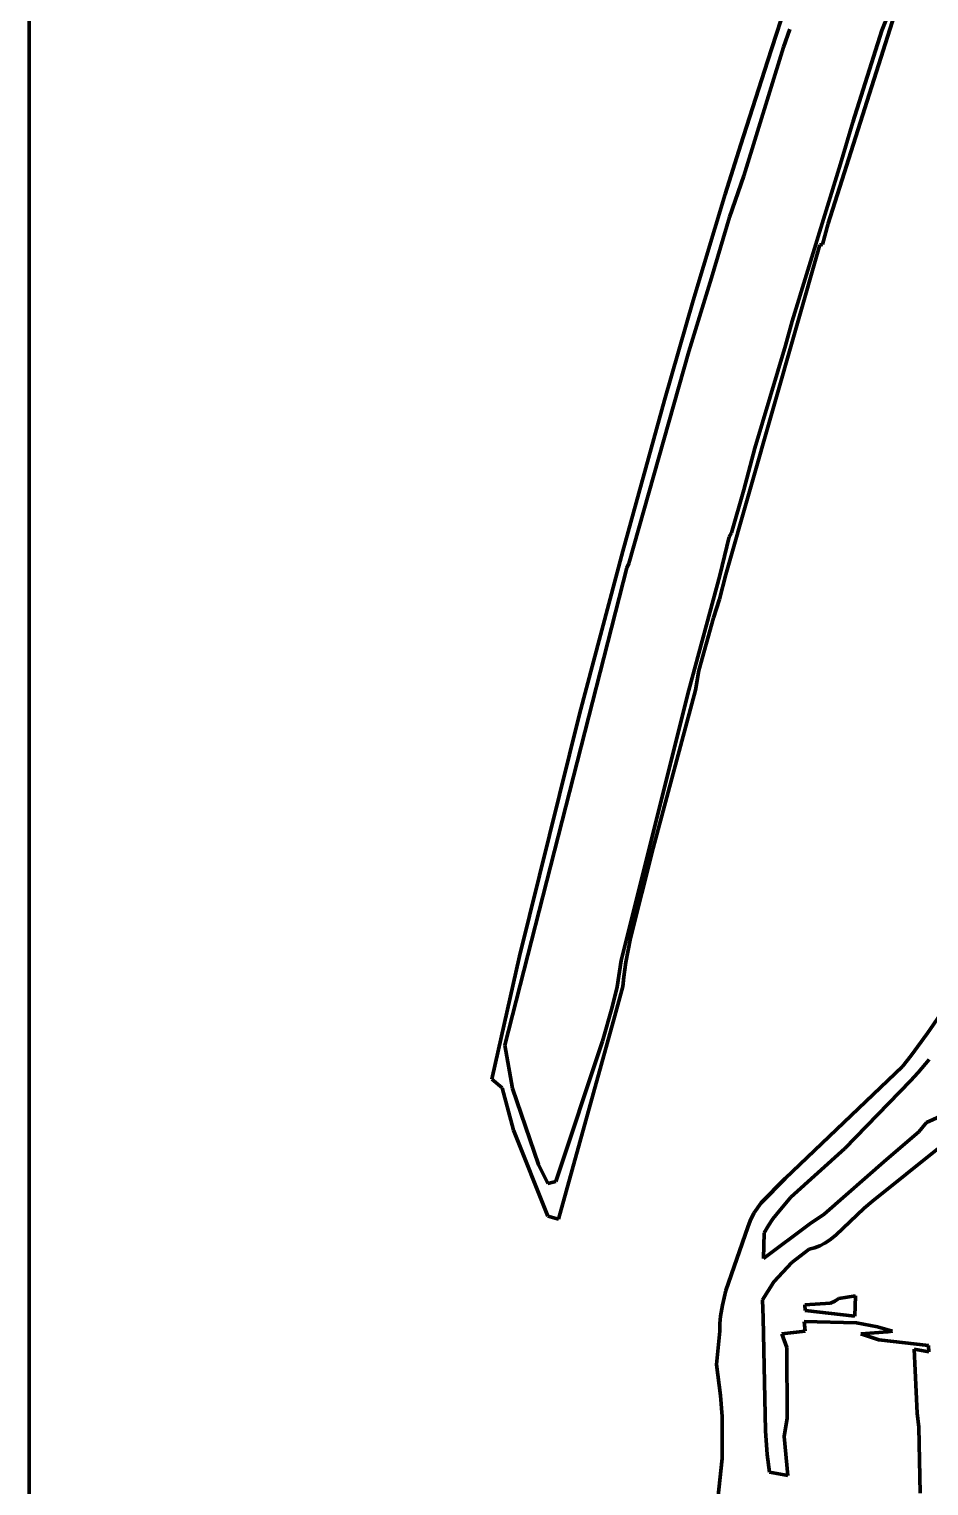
# Model space of a CAD drawing. Header units: millimetres. Extents: x 0 to 11.1, y 0 to 16.2.
# Drawn here: x 0 to 2.067, y 3.212 to 6.558 of the extents above; entities that cross this region are included whole.
import ezdxf

# ---------------------------------------------------------------- set-up
doc = ezdxf.new("R2010")
doc.units = ezdxf.units.MM
doc.layers.add('color#0b0b0bff', color=7, linetype='CONTINUOUS', lineweight=100)
doc.layers.add('color#ffffffff', color=7, linetype='CONTINUOUS', lineweight=100)

msp = doc.modelspace()

# ---------------------------------------------------------------- linework, layer by layer
at = {"layer": 'color#0b0b0bff'}
for p, q in [((1.6963, 6.4842), (1.81, 6.8316)), ((2.0392, 6.7515), (1.8358, 6.1114)), ((1.9593, 6.5548), (1.9748, 6.5952)), ((1.7479, 6.5583), (1.7332, 6.5167)), ((1.8928, 6.3447), (1.9593, 6.5548)), ((1.7332, 6.5167), (1.6421, 6.2209)), ((1.6354, 6.2933), (1.6963, 6.4842)), ((1.8645, 6.2491), (1.8928, 6.3447)), ((1.5992, 6.1791), (1.6354, 6.2933)), ((1.7534, 5.8872), (1.8645, 6.2491)), ((1.6421, 6.2209), (1.6093, 6.1261)), ((1.5254, 5.9346), (1.5992, 6.1791)), ((1.6093, 6.1261), (1.5677, 5.9873)), ((1.8358, 6.1114), (1.8227, 6.0634)), ((1.8163, 6.0631), (1.601, 5.3052)), ((1.8227, 6.0634), (1.8163, 6.0631)), ((1.5677, 5.9873), (1.5159, 5.8175)), ((1.4597, 5.7061), (1.5254, 5.9346)), ((1.738, 5.8317), (1.7534, 5.8872)), ((1.6676, 5.5954), (1.738, 5.8317)), ((1.5159, 5.8175), (1.3778, 5.3307)), ((1.3637, 5.3592), (1.4597, 5.7061)), ((1.6419, 5.4999), (1.6676, 5.5954)), ((1.6136, 5.4013), (1.6419, 5.4999)), ((1.5868, 5.3029), (1.6083, 5.3916)), ((1.6083, 5.3916), (1.6136, 5.4013)), ((1.2646, 4.9844), (1.3637, 5.3592)), ((1.3778, 5.3307), (1.373, 5.3206)), ((1.373, 5.3206), (1.0926, 4.2245)), ((1.516, 5.0397), (1.5868, 5.3029)), ((1.601, 5.3052), (1.5865, 5.2487)), ((1.5865, 5.2487), (1.5723, 5.2059)), ((1.5723, 5.2059), (1.5384, 5.085)), ((1.5384, 5.085), (1.5309, 5.0399)), ((1.3879, 4.5292), (1.516, 5.0397)), ((1.5309, 5.0399), (1.4338, 4.677)), ((1.1263, 4.429), (1.2646, 4.9844)), ((1.4338, 4.677), (1.3817, 4.4698)), ((1.3605, 4.419), (1.3879, 4.5292)), ((1.3817, 4.4698), (1.3707, 4.4147)), ((1.0631, 4.1465), (1.1263, 4.429)), ((1.351, 4.3586), (1.3605, 4.419)), ((1.3707, 4.4147), (1.366, 4.3813)), ((2.0643, 4.252), (2.1737, 4.4109)), ((1.3397, 4.3113), (1.351, 4.3586)), ((1.3639, 4.3588), (1.3455, 4.2917)), ((1.366, 4.3813), (1.3639, 4.3588)), ((1.3455, 4.2917), (1.2165, 3.8242)), ((1.3176, 4.2334), (1.3397, 4.3113)), ((2.0264, 4.2002), (2.0643, 4.252)), ((1.0926, 4.2245), (1.1104, 4.1247)), ((1.2099, 3.9107), (1.3176, 4.2334)), ((2.0064, 4.1751), (2.0264, 4.2002)), ((2.0676, 4.191), (2.0425, 4.1613)), ((1.737, 3.9176), (2.0064, 4.1751)), ((2.0425, 4.1613), (2.0248, 4.1421)), ((1.0866, 4.1264), (1.0631, 4.1465)), ((1.1129, 4.0293), (1.0866, 4.1264)), ((1.1104, 4.1247), (1.1704, 3.9498)), ((2.0248, 4.1421), (1.8742, 3.9867)), ((2.0615, 4.0467), (2.1399, 4.0816)), ((1.1921, 3.8317), (1.1129, 4.0293)), ((1.9697, 3.9616), (2.0443, 4.025)), ((2.0443, 4.025), (2.0615, 4.0467)), ((1.8742, 3.9867), (1.7504, 3.8748)), ((2.0923, 3.9896), (1.938, 3.8662)), ((1.1704, 3.9498), (1.1914, 3.9063)), ((1.8269, 3.8357), (1.9697, 3.9616)), ((1.6816, 3.8621), (1.737, 3.9176)), ((1.1914, 3.9063), (1.2099, 3.9107)), ((1.665, 3.8382), (1.6816, 3.8621)), ((1.7504, 3.8748), (1.7259, 3.8471)), ((1.9184, 3.8499), (1.8537, 3.7874)), ((1.938, 3.8662), (1.9184, 3.8499)), ((1.2165, 3.8242), (1.1921, 3.8317)), ((1.6516, 3.8064), (1.6564, 3.8206)), ((1.6564, 3.8206), (1.665, 3.8382)), ((1.709, 3.825), (1.6986, 3.8096)), ((1.7259, 3.8471), (1.709, 3.825)), ((1.794, 3.8135), (1.8269, 3.8357)), ((1.6009, 3.6604), (1.6516, 3.8064)), ((1.6875, 3.7339), (1.794, 3.8135)), ((1.689, 3.7935), (1.6875, 3.7339)), ((1.6986, 3.8096), (1.689, 3.7935)), ((1.8537, 3.7874), (1.8386, 3.776)), ((1.7918, 3.7553), (1.7525, 3.7252)), ((1.7983, 3.7569), (1.7918, 3.7553)), ((1.8046, 3.7588), (1.7983, 3.7569)), ((1.8106, 3.761), (1.8046, 3.7588)), ((1.8165, 3.7635), (1.8106, 3.761)), ((1.8278, 3.7693), (1.8165, 3.7635)), ((1.8386, 3.776), (1.8278, 3.7693)), ((1.7525, 3.7252), (1.7112, 3.6809)), ((1.5929, 3.6271), (1.6009, 3.6604)), ((1.7112, 3.6809), (1.6846, 3.639)), ((1.8605, 3.6426), (1.8985, 3.6483)), ((1.8985, 3.6483), (1.8968, 3.6019)), ((1.5888, 3.6017), (1.5929, 3.6271)), ((1.6846, 3.639), (1.6867, 3.5981)), ((1.7821, 3.6279), (1.8411, 3.6316)), ((1.783, 3.6149), (1.7821, 3.6279)), ((1.8968, 3.6019), (1.783, 3.6149)), ((1.8411, 3.6316), (1.8513, 3.6358)), ((1.8513, 3.6358), (1.8583, 3.6406)), ((1.8583, 3.6406), (1.8605, 3.6426)), ((1.5867, 3.5672), (1.5872, 3.5846)), ((1.5872, 3.5846), (1.5888, 3.6017)), ((1.6867, 3.5981), (1.6915, 3.3384)), ((1.7826, 3.5674), (1.781, 3.5898)), ((1.781, 3.5898), (1.901, 3.5865)), ((1.901, 3.5865), (1.9495, 3.5774)), ((1.579, 3.4909), (1.5867, 3.5672)), ((1.7294, 3.561), (1.7826, 3.5674)), ((1.7407, 3.5294), (1.7294, 3.561)), ((1.9726, 3.566), (1.9105, 3.561)), ((1.9105, 3.561), (1.9522, 3.5476)), ((1.9495, 3.5774), (1.9835, 3.5669)), ((1.9522, 3.5476), (2.0665, 3.5341)), ((1.9835, 3.5669), (1.9726, 3.566)), ((1.7413, 3.3673), (1.7407, 3.5294)), ((2.0667, 3.5195), (2.0336, 3.5261)), ((2.0336, 3.5261), (2.0406, 3.3786)), ((2.0665, 3.5341), (2.0667, 3.5195)), ((1.5882, 3.4198), (1.579, 3.4909)), ((1.5922, 3.3715), (1.5882, 3.4198)), ((1.5925, 3.2744), (1.5922, 3.3715)), ((1.7349, 3.3253), (1.7413, 3.3673)), ((2.0406, 3.3786), (2.0442, 3.347)), ((2.0442, 3.347), (2.0471, 3.195)), ((1.6915, 3.3384), (1.6958, 3.2839)), ((1.7431, 3.236), (1.7349, 3.3253)), ((1.6958, 3.2839), (1.701, 3.243)), ((1.5776, 3.1393), (1.5925, 3.2744)), ((1.701, 3.243), (1.7431, 3.236))]:
    msp.add_line(p, q, dxfattribs=at)
at = {"layer": 'color#ffffffff'}
for p, q in [((0, 0), (0, 16.1667)), ((1.81, 6.8316), (1.6963, 6.4842)), ((1.8358, 6.1114), (2.0392, 6.7515)), ((1.9748, 6.5952), (1.9593, 6.5548)), ((1.7332, 6.5167), (1.7479, 6.5583)), ((1.9593, 6.5548), (1.8928, 6.3447)), ((1.6421, 6.2209), (1.7332, 6.5167)), ((1.6963, 6.4842), (1.6354, 6.2933)), ((1.8928, 6.3447), (1.8645, 6.2491)), ((1.6354, 6.2933), (1.5992, 6.1791)), ((1.8645, 6.2491), (1.7534, 5.8872)), ((1.6093, 6.1261), (1.6421, 6.2209)), ((1.5992, 6.1791), (1.5254, 5.9346)), ((1.5677, 5.9873), (1.6093, 6.1261)), ((1.8227, 6.0634), (1.8358, 6.1114)), ((1.601, 5.3052), (1.8163, 6.0631)), ((1.8163, 6.0631), (1.8227, 6.0634)), ((1.5159, 5.8175), (1.5677, 5.9873)), ((1.5254, 5.9346), (1.4597, 5.7061)), ((1.7534, 5.8872), (1.738, 5.8317)), ((1.738, 5.8317), (1.6676, 5.5954)), ((1.3778, 5.3307), (1.5159, 5.8175)), ((1.4597, 5.7061), (1.3637, 5.3592)), ((1.6676, 5.5954), (1.6419, 5.4999)), ((1.6419, 5.4999), (1.6136, 5.4013)), ((1.6083, 5.3916), (1.5868, 5.3029)), ((1.6136, 5.4013), (1.6083, 5.3916)), ((1.3637, 5.3592), (1.2646, 4.9844)), ((1.373, 5.3206), (1.3778, 5.3307)), ((1.0926, 4.2245), (1.373, 5.3206)), ((1.5868, 5.3029), (1.516, 5.0397)), ((1.5865, 5.2487), (1.601, 5.3052)), ((1.5723, 5.2059), (1.5865, 5.2487)), ((1.5384, 5.085), (1.5723, 5.2059)), ((1.5309, 5.0399), (1.5384, 5.085)), ((1.516, 5.0397), (1.3879, 4.5292)), ((1.4338, 4.677), (1.5309, 5.0399)), ((1.2646, 4.9844), (1.1263, 4.429)), ((1.3817, 4.4698), (1.4338, 4.677)), ((1.3879, 4.5292), (1.3605, 4.419)), ((1.3707, 4.4147), (1.3817, 4.4698)), ((1.1263, 4.429), (1.0631, 4.1465)), ((1.3605, 4.419), (1.351, 4.3586)), ((1.366, 4.3813), (1.3707, 4.4147)), ((2.1737, 4.4109), (2.0643, 4.252)), ((1.351, 4.3586), (1.3397, 4.3113)), ((1.3455, 4.2917), (1.3639, 4.3588)), ((1.3639, 4.3588), (1.366, 4.3813)), ((1.2165, 3.8242), (1.3455, 4.2917)), ((1.3397, 4.3113), (1.3176, 4.2334)), ((2.0643, 4.252), (2.0264, 4.2002)), ((1.1104, 4.1247), (1.0926, 4.2245)), ((1.3176, 4.2334), (1.2099, 3.9107)), ((2.0264, 4.2002), (2.0064, 4.1751)), ((2.0425, 4.1613), (2.0676, 4.191)), ((2.0064, 4.1751), (1.737, 3.9176)), ((2.0248, 4.1421), (2.0425, 4.1613)), ((1.0631, 4.1465), (1.0866, 4.1264)), ((1.0866, 4.1264), (1.1129, 4.0293)), ((1.1704, 3.9498), (1.1104, 4.1247)), ((1.8742, 3.9867), (2.0248, 4.1421)), ((2.1399, 4.0816), (2.0615, 4.0467)), ((1.1129, 4.0293), (1.1921, 3.8317)), ((2.0443, 4.025), (1.9697, 3.9616)), ((2.0615, 4.0467), (2.0443, 4.025)), ((1.7504, 3.8748), (1.8742, 3.9867)), ((1.938, 3.8662), (2.0923, 3.9896)), ((1.1914, 3.9063), (1.1704, 3.9498)), ((1.9697, 3.9616), (1.8269, 3.8357)), ((1.737, 3.9176), (1.6816, 3.8621)), ((1.2099, 3.9107), (1.1914, 3.9063)), ((1.6816, 3.8621), (1.665, 3.8382)), ((1.7259, 3.8471), (1.7504, 3.8748)), ((1.8537, 3.7874), (1.9184, 3.8499)), ((1.9184, 3.8499), (1.938, 3.8662)), ((1.1921, 3.8317), (1.2165, 3.8242)), ((1.6564, 3.8206), (1.6516, 3.8064)), ((1.665, 3.8382), (1.6564, 3.8206)), ((1.6986, 3.8096), (1.709, 3.825)), ((1.709, 3.825), (1.7259, 3.8471)), ((1.8269, 3.8357), (1.794, 3.8135)), ((1.6516, 3.8064), (1.6009, 3.6604)), ((1.794, 3.8135), (1.6875, 3.7339)), ((1.6875, 3.7339), (1.689, 3.7935)), ((1.689, 3.7935), (1.6986, 3.8096)), ((1.8386, 3.776), (1.8537, 3.7874)), ((1.7525, 3.7252), (1.7918, 3.7553)), ((1.7918, 3.7553), (1.7983, 3.7569)), ((1.7983, 3.7569), (1.8046, 3.7588)), ((1.8046, 3.7588), (1.8106, 3.761)), ((1.8106, 3.761), (1.8165, 3.7635)), ((1.8165, 3.7635), (1.8278, 3.7693)), ((1.8278, 3.7693), (1.8386, 3.776)), ((1.7112, 3.6809), (1.7525, 3.7252)), ((1.6009, 3.6604), (1.5929, 3.6271)), ((1.6846, 3.639), (1.7112, 3.6809)), ((1.8985, 3.6483), (1.8605, 3.6426)), ((1.8968, 3.6019), (1.8985, 3.6483)), ((1.5929, 3.6271), (1.5888, 3.6017)), ((1.6867, 3.5981), (1.6846, 3.639)), ((1.8411, 3.6316), (1.7821, 3.6279)), ((1.7821, 3.6279), (1.783, 3.6149)), ((1.783, 3.6149), (1.8968, 3.6019)), ((1.8513, 3.6358), (1.8411, 3.6316)), ((1.8583, 3.6406), (1.8513, 3.6358)), ((1.8605, 3.6426), (1.8583, 3.6406)), ((1.5872, 3.5846), (1.5867, 3.5672)), ((1.5888, 3.6017), (1.5872, 3.5846)), ((1.6915, 3.3384), (1.6867, 3.5981)), ((1.901, 3.5865), (1.781, 3.5898)), ((1.781, 3.5898), (1.7826, 3.5674)), ((1.9495, 3.5774), (1.901, 3.5865)), ((1.5867, 3.5672), (1.579, 3.4909)), ((1.7826, 3.5674), (1.7294, 3.561)), ((1.7294, 3.561), (1.7407, 3.5294)), ((1.9105, 3.561), (1.9726, 3.566)), ((1.9522, 3.5476), (1.9105, 3.561)), ((1.9835, 3.5669), (1.9495, 3.5774)), ((2.0665, 3.5341), (1.9522, 3.5476)), ((1.9726, 3.566), (1.9835, 3.5669)), ((1.7407, 3.5294), (1.7413, 3.3673)), ((2.0406, 3.3786), (2.0336, 3.5261)), ((2.0336, 3.5261), (2.0667, 3.5195)), ((2.0667, 3.5195), (2.0665, 3.5341)), ((1.579, 3.4909), (1.5882, 3.4198)), ((1.5882, 3.4198), (1.5922, 3.3715)), ((1.5922, 3.3715), (1.5925, 3.2744)), ((1.7413, 3.3673), (1.7349, 3.3253)), ((2.0442, 3.347), (2.0406, 3.3786)), ((2.0471, 3.195), (2.0442, 3.347)), ((1.6958, 3.2839), (1.6915, 3.3384)), ((1.7349, 3.3253), (1.7431, 3.236)), ((1.701, 3.243), (1.6958, 3.2839)), ((1.5925, 3.2744), (1.5776, 3.1393)), ((1.7431, 3.236), (1.701, 3.243))]:
    msp.add_line(p, q, dxfattribs=at)

doc.saveas('drawing.dxf')
